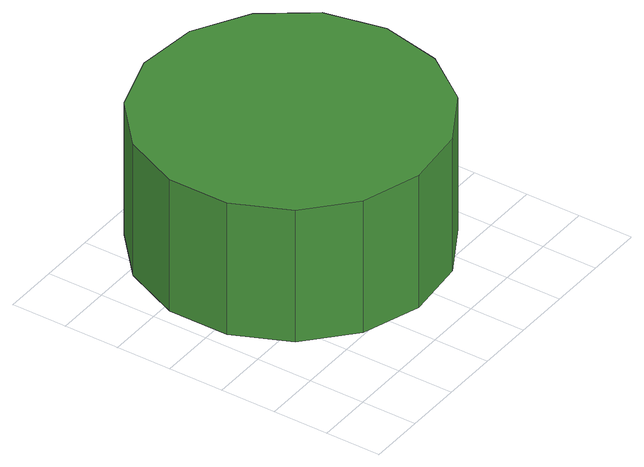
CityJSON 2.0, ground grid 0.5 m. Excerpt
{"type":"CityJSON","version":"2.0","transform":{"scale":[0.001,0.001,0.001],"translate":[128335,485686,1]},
"CityObjects":{
"tree1":{"type":"SolitaryVegetationObject","attributes":{"function":"something"},"geometry":[{"type":"MultiSurface","lod":"1","boundaries":[[[0,1,2,3,4,5,6,7,8,9,10,11,12,13,14]],[[15,16,17,18,19,20,21,22,23,24,25,26,27,28,29]],[[0,29,28,1]],[[1,28,27,2]],[[2,27,26,3]],[[3,26,25,4]],[[4,25,24,5]],[[5,24,23,6]],[[6,23,22,7]],[[7,22,21,8]],[[8,21,20,9]],[[9,20,19,10]],[[10,19,18,11]],[[11,18,17,12]],[[12,17,16,13]],[[13,16,15,14]],[[14,15,29,0]]]}]}
},
"vertices":[
[2749,1665,2038],[2634,2203,2038],[2311,2648,2038],[1835,2923,2038],[1288,2980,2038],[765,2810,2038],[356,2442,2038],[133,1940,2038],[133,1390,2038],[356,888,2038],[765,520,2038],[1288,350,2038],[1835,407,2038],[2311,682,2038],[2634,1127,2038],[2634,1127,748],[2311,682,748],[1835,407,748],[1288,350,748],[765,520,748],[356,888,748],[133,1390,748],[133,1940,748],[356,2442,748],[765,2810,748],[1288,2980,748],[1835,2923,748],[2311,2648,748],[2634,2203,748],[2749,1665,748]
]}
